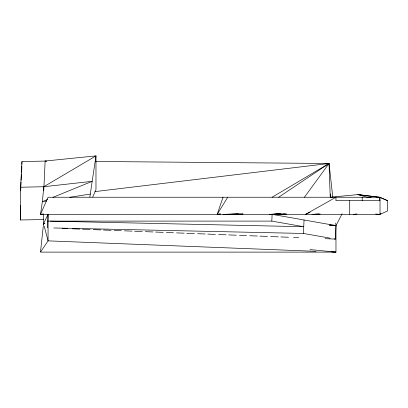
<?xml version="1.0" encoding="UTF-8"?>
<svg xmlns="http://www.w3.org/2000/svg" width="408" height="408" viewBox="0 0 408 408"><rect width="100%" height="100%" fill="white"/><g stroke="black" fill="none" stroke-linecap="round" stroke-linejoin="round"><path stroke-width="0.61" d="M46.405 161.053L21.956 161.553L20.624 187.236L20.4 219.978L43.574 219.55M20.604 205.311L20.558 212.216L20.609 210.319M20.701 190.873L21.012 182.167M43.61 213.869L43.544 223.615L40.494 252.113L335.968 252.113L335.968 225.619L335.687 223.105M43.773 190.516L45.13 161.038L95.977 155.887L95.977 189.644L92.692 197.064M330.684 197.406L330.735 193.856M21.634 171.732L21.721 168.57L21.527 172.278M20.4 219.978L20.604 212.293M21.68 171.814L21.838 166.061M21.884 164.225L21.956 161.619M47.481 227.832L48.068 214.368L43.544 223.615L43.809 224.619M50.322 221.156L303.751 226.726L271.825 221.1L272.116 214.368L279.73 214.001M330.123 238.155L303.455 233.458L304.042 219.994M325.263 238.685L335.381 239.083L335.968 225.619L342.088 213.761M21.109 180.316L21.43 174.134M89.842 197.079L95.977 155.887L43.799 186.726L20.624 187.236M223.023 197.237L217.194 214.368L220.356 213.971L217.194 214.368L227.725 197.237M40.764 251.705L48.068 240.863L48.068 214.368M304.434 197.237L329.032 163.486L95.421 161.471M278.633 197.237L329.032 163.486L332.816 197.375M272.116 197.237L329.032 163.486L330.24 197.237L357.933 194.585L379.353 197.237L387.6 200.665L387.6 210.941L380.021 214.368L40.494 214.368L42.386 201.644L43.799 186.726L92.188 181.331L52.933 197.345M380.955 213.511L379.353 214.368L375.651 214.011M310.09 212.191L305.541 214.368L335.947 197.237L335.947 200.665L380.021 200.665M47.66 199.497L42.386 201.644L46.742 200.955M69.763 197.304L90.296 194.05M42.983 213.971L40.494 214.368L48.068 197.237L380.021 197.237L387.6 200.665L386.366 200.41M94.896 191.612L329.032 163.486M353.221 214.368L356.975 213.971M318.964 213.986L311.977 214.368L320.244 213.981M285.625 214.006L278.633 214.368L286.86 214.006M330.307 224.619L272.116 214.368L279.694 214.011M272.116 214.368L280.995 214.006M269.356 214.368L278.894 213.996M280.265 213.991L269.504 214.368L280.928 213.991M274.202 214.368L285.029 213.996M237.64 213.991L223.023 214.368L238.945 213.991M242.984 213.991L227.725 214.368L242.984 213.996M371.076 197.237L367.256 197.232L357.933 194.585L379.226 197.237M47.777 221.1L271.825 221.1M44.819 223.625L43.544 223.615L44.814 223.737M329.598 225.573L335.968 225.619L329.751 224.237M53.851 227.97L303.455 233.458M329.654 225.369L335.968 225.619M62.108 228.404L67.835 228.628M72.282 228.801L79.917 229.097M82.457 229.199L90.092 229.495M93.269 229.622L100.903 229.918M103.443 230.02L111.078 230.316M114.255 230.444L121.252 230.714M124.43 230.841L132.065 231.137M134.604 231.234L142.239 231.535M145.416 231.657L153.046 231.958M155.591 232.055L163.226 232.356M166.403 232.478L173.4 232.754M176.577 232.876L184.207 233.177M186.752 233.274L194.386 233.575M197.564 233.697L205.193 233.993M207.738 234.095L215.368 234.391M218.55 234.518L226.18 234.814M228.725 234.916L236.354 235.212M239.537 235.339L246.529 235.61M249.711 235.732L257.341 236.033M259.886 236.13L267.515 236.431M270.698 236.553L278.327 236.854M280.872 236.951L288.502 237.252M293.592 237.451L298.676 237.65M316.027 251.333L48.068 240.863L44.232 226.236M331.689 251.945L335.968 252.113L309.963 249.579M334.269 238.889L335.381 239.083M357.933 194.585L361.024 195.218M45.13 161.038L46.374 161.318M380.021 197.237L380.021 214.368M379.353 197.237L379.353 200.665M362.187 197.237L362.187 200.665M349.717 200.665L349.717 214.368"/></g></svg>
